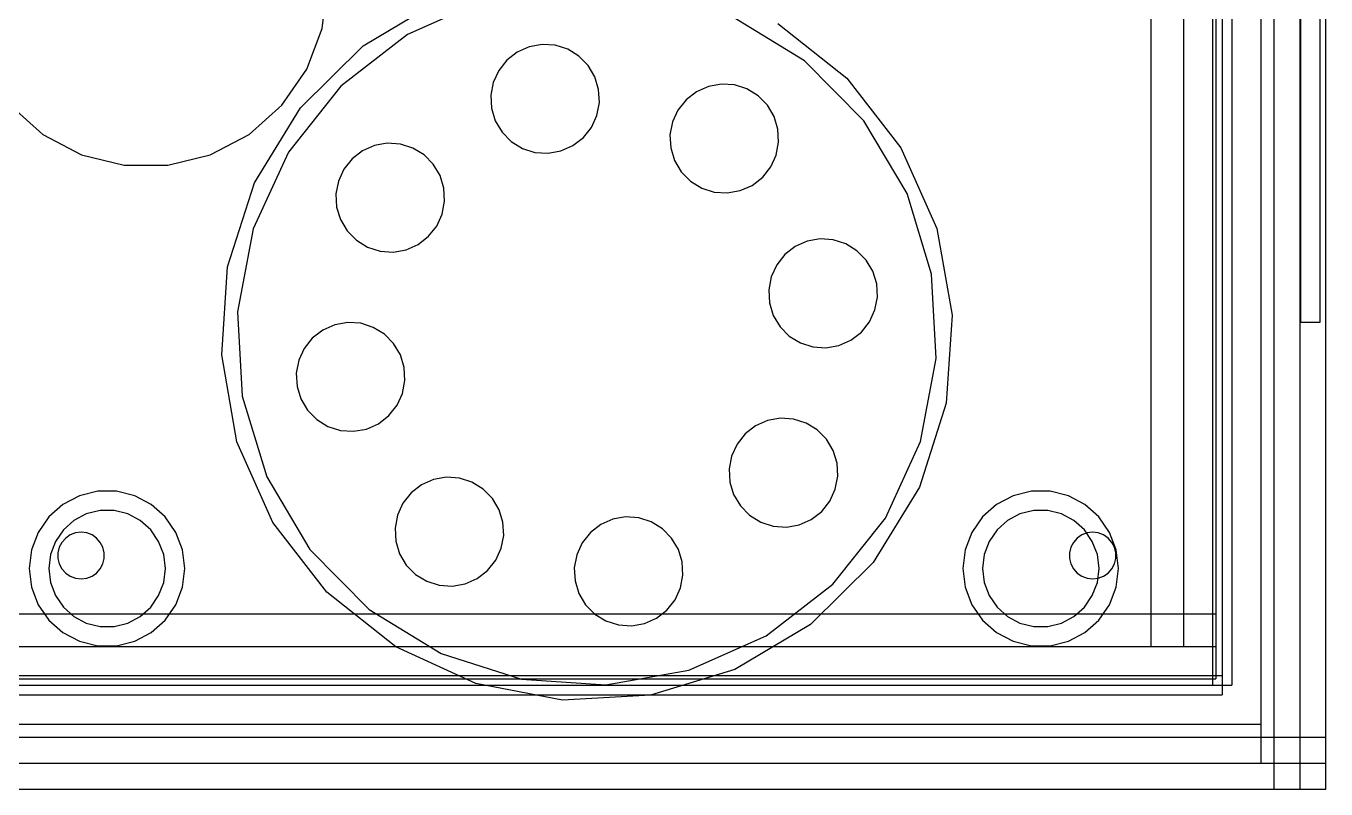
# Model space of a CAD drawing. Header units: millimetres. Extents: x -1355 to 669, y -1138 to 733.
# Drawn here: x 261.8 to 362, y -513.2 to -454.4 of the extents above; entities that cross this region are included whole.
import ezdxf

# ---------------------------------------------------------------- set-up
doc = ezdxf.new("R2010")
doc.units = ezdxf.units.MM
doc.layers.add('HIDDEN', color=8, linetype='Continuous')

msp = doc.modelspace()

# ---------------------------------------------------------------- linework, layer by layer
at = {"layer": 'HIDDEN'}
for points in [[(357, -511.2), (357, -271.2)], [(357, -511.2), (357, -271.2)], [(358, -511.2), (358, -271.2)], [(358, -511.2), (358, -271.2)], [(360, -511.2), (360, -271.2)], [(360, -511.2), (360, -271.2)], [(360, -511.2), (360, -271.2)], [(360, -511.2), (360, -271.2)], [(360, -511.2), (360, -271.2)], [(360, -511.2), (360, -271.2)], [(362, -511.2), (362, -271.2)], [(362, -511.2), (362, -271.2)], [(353.25, -277.2), (353.25, -505.2)], [(353.25, -277.2), (353.25, -505.2)], [(354, -277.2), (354, -505.2)], [(354, -277.2), (354, -505.2)], [(354.75, -277.2), (354.75, -505.2)], [(354.75, -277.2), (354.75, -505.2)], [(348.5, -280.2), (348.5, -502.2)], [(348.5, -280.2), (348.5, -502.2)], [(351, -280.2), (351, -502.2)], [(351, -280.2), (351, -502.2)], [(353.5, -280.2), (353.5, -502.2)], [(353.5, -280.2), (353.5, -502.2)], [(360.05, -477.2), (360.05, -425.2)], [(360.05, -477.2), (360.05, -425.2)], [(361.55, -477.2), (361.55, -425.2)], [(361.55, -477.2), (361.55, -425.2)], [(284.59, -454.55), (285, -451.2)], [(284.59, -454.55), (285, -451.2)], [(287.75, -455.89), (293.59, -452.41)], [(297.13, -452.37), (291.18, -455.01)], [(297.13, -452.37), (291.18, -455.01)], [(321.78, -457.05), (316.23, -453.65)], [(321.78, -457.05), (316.23, -453.65)], [(283.4, -457.7), (284.59, -454.55)], [(283.4, -457.7), (284.59, -454.55)], [(291.18, -455.01), (286.03, -458.99)], [(291.18, -455.01), (286.03, -458.99)], [(319.74, -454.16), (325.06, -458.38)], [(282.91, -460.67), (287.75, -455.89)], [(300.55, -455.96), (299.63, -456.37)], [(300.55, -455.96), (299.63, -456.37)], [(301.55, -455.79), (300.55, -455.96)], [(301.55, -455.79), (300.55, -455.96)], [(302.56, -455.85), (301.55, -455.79)], [(302.56, -455.85), (301.55, -455.79)], [(303.53, -456.16), (302.56, -455.85)], [(303.53, -456.16), (302.56, -455.85)], [(298.83, -456.99), (298.2, -457.79)], [(298.83, -456.99), (298.2, -457.79)], [(299.63, -456.37), (298.83, -456.99)], [(299.63, -456.37), (298.83, -456.99)], [(304.39, -456.69), (303.53, -456.16)], [(304.39, -456.69), (303.53, -456.16)], [(305.1, -457.41), (304.39, -456.69)], [(305.1, -457.41), (304.39, -456.69)], [(326.36, -461.68), (321.78, -457.05)], [(326.36, -461.68), (321.78, -457.05)], [(281.48, -460.48), (283.4, -457.7)], [(281.48, -460.48), (283.4, -457.7)], [(298.2, -457.79), (297.78, -458.71)], [(298.2, -457.79), (297.78, -458.71)], [(305.62, -458.28), (305.1, -457.41)], [(305.62, -458.28), (305.1, -457.41)], [(286.03, -458.99), (281.98, -464.09)], [(286.03, -458.99), (281.98, -464.09)], [(297.78, -458.71), (297.59, -459.7)], [(297.78, -458.71), (297.59, -459.7)], [(305.91, -459.25), (305.62, -458.28)], [(305.91, -459.25), (305.62, -458.28)], [(314.38, -459.02), (313.45, -459.43)], [(314.38, -459.02), (313.45, -459.43)], [(315.38, -458.85), (314.38, -459.02)], [(315.38, -458.85), (314.38, -459.02)], [(316.39, -458.91), (315.38, -458.85)], [(316.39, -458.91), (315.38, -458.85)], [(317.35, -459.22), (316.39, -458.91)], [(317.35, -459.22), (316.39, -458.91)], [(325.06, -458.38), (329.22, -463.76)], [(297.59, -459.7), (297.64, -460.71)], [(297.59, -459.7), (297.64, -460.71)], [(305.97, -460.26), (305.91, -459.25)], [(305.97, -460.26), (305.91, -459.25)], [(312.65, -460.05), (312.02, -460.84)], [(312.65, -460.05), (312.02, -460.84)], [(313.45, -459.43), (312.65, -460.05)], [(313.45, -459.43), (312.65, -460.05)], [(318.21, -459.75), (317.35, -459.22)], [(318.21, -459.75), (317.35, -459.22)], [(318.93, -460.47), (318.21, -459.75)], [(318.93, -460.47), (318.21, -459.75)], [(260.52, -460.48), (263.05, -462.72)], [(260.52, -460.48), (263.05, -462.72)], [(278.95, -462.72), (281.48, -460.48)], [(278.95, -462.72), (281.48, -460.48)], [(279.36, -466.46), (282.91, -460.67)], [(297.64, -460.71), (297.94, -461.68)], [(297.64, -460.71), (297.94, -461.68)], [(305.78, -461.26), (305.97, -460.26)], [(305.78, -461.26), (305.97, -460.26)], [(312.02, -460.84), (311.6, -461.76)], [(312.02, -460.84), (311.6, -461.76)], [(319.44, -461.34), (318.93, -460.47)], [(319.44, -461.34), (318.93, -460.47)], [(297.94, -461.68), (298.46, -462.55)], [(297.94, -461.68), (298.46, -462.55)], [(305.36, -462.18), (305.78, -461.26)], [(305.36, -462.18), (305.78, -461.26)], [(311.6, -461.76), (311.41, -462.76)], [(311.6, -461.76), (311.41, -462.76)], [(319.74, -462.31), (319.44, -461.34)], [(319.74, -462.31), (319.44, -461.34)], [(329.69, -467.27), (326.36, -461.68)], [(329.69, -467.27), (326.36, -461.68)], [(263.05, -462.72), (266.04, -464.29)], [(263.05, -462.72), (266.04, -464.29)], [(275.96, -464.29), (278.95, -462.72)], [(275.96, -464.29), (278.95, -462.72)], [(298.46, -462.55), (299.17, -463.27)], [(298.46, -462.55), (299.17, -463.27)], [(303.93, -463.59), (304.73, -462.97)], [(303.93, -463.59), (304.73, -462.97)], [(304.73, -462.97), (305.36, -462.18)], [(304.73, -462.97), (305.36, -462.18)], [(311.41, -462.76), (311.47, -463.77)], [(311.41, -462.76), (311.47, -463.77)], [(319.79, -463.32), (319.74, -462.31)], [(319.79, -463.32), (319.74, -462.31)], [(281.98, -464.09), (279.27, -470)], [(281.98, -464.09), (279.27, -470)], [(287.69, -463.99), (286.89, -464.61)], [(287.69, -463.99), (286.89, -464.61)], [(288.62, -463.58), (287.69, -463.99)], [(288.62, -463.58), (287.69, -463.99)], [(289.61, -463.4), (288.62, -463.58)], [(289.61, -463.4), (288.62, -463.58)], [(290.62, -463.47), (289.61, -463.4)], [(290.62, -463.47), (289.61, -463.4)], [(291.59, -463.78), (290.62, -463.47)], [(291.59, -463.78), (290.62, -463.47)], [(292.45, -464.3), (291.59, -463.78)], [(292.45, -464.3), (291.59, -463.78)], [(299.17, -463.27), (300.03, -463.8)], [(299.17, -463.27), (300.03, -463.8)], [(300.03, -463.8), (301, -464.11)], [(300.03, -463.8), (301, -464.11)], [(301, -464.11), (302.01, -464.17)], [(301, -464.11), (302.01, -464.17)], [(302.01, -464.17), (303, -464)], [(302.01, -464.17), (303, -464)], [(303, -464), (303.93, -463.59)], [(303, -464), (303.93, -463.59)], [(311.47, -463.77), (311.76, -464.74)], [(311.47, -463.77), (311.76, -464.74)], [(319.61, -464.31), (319.79, -463.32)], [(319.61, -464.31), (319.79, -463.32)], [(329.22, -463.76), (331.98, -469.98)], [(266.04, -464.29), (269.31, -465.1)], [(266.04, -464.29), (269.31, -465.1)], [(269.31, -465.1), (272.69, -465.1)], [(269.31, -465.1), (272.69, -465.1)], [(272.69, -465.1), (275.96, -464.29)], [(272.69, -465.1), (275.96, -464.29)], [(286.89, -464.61), (286.26, -465.4)], [(286.89, -464.61), (286.26, -465.4)], [(293.16, -465.02), (292.45, -464.3)], [(293.16, -465.02), (292.45, -464.3)], [(293.68, -465.89), (293.16, -465.02)], [(293.68, -465.89), (293.16, -465.02)], [(311.76, -464.74), (312.28, -465.61)], [(311.76, -464.74), (312.28, -465.61)], [(319.18, -465.23), (319.61, -464.31)], [(319.18, -465.23), (319.61, -464.31)], [(286.26, -465.4), (285.84, -466.32)], [(286.26, -465.4), (285.84, -466.32)], [(293.98, -466.86), (293.68, -465.89)], [(293.98, -466.86), (293.68, -465.89)], [(312.28, -465.61), (312.99, -466.33)], [(312.28, -465.61), (312.99, -466.33)], [(317.75, -466.65), (318.56, -466.03)], [(317.75, -466.65), (318.56, -466.03)], [(318.56, -466.03), (319.18, -465.23)], [(318.56, -466.03), (319.18, -465.23)], [(277.29, -472.94), (279.36, -466.46)], [(285.84, -466.32), (285.65, -467.31)], [(285.84, -466.32), (285.65, -467.31)], [(294.03, -467.87), (293.98, -466.86)], [(294.03, -467.87), (293.98, -466.86)], [(312.99, -466.33), (313.86, -466.86)], [(312.99, -466.33), (313.86, -466.86)], [(313.86, -466.86), (314.82, -467.17)], [(313.86, -466.86), (314.82, -467.17)], [(315.83, -467.23), (316.83, -467.06)], [(315.83, -467.23), (316.83, -467.06)], [(316.83, -467.06), (317.75, -466.65)], [(316.83, -467.06), (317.75, -466.65)], [(285.65, -467.31), (285.7, -468.33)], [(285.65, -467.31), (285.7, -468.33)], [(293.84, -468.87), (294.03, -467.87)], [(293.84, -468.87), (294.03, -467.87)], [(314.82, -467.17), (315.83, -467.23)], [(314.82, -467.17), (315.83, -467.23)], [(331.59, -473.5), (329.69, -467.27)], [(331.59, -473.5), (329.69, -467.27)], [(285.7, -468.33), (286, -469.29)], [(285.7, -468.33), (286, -469.29)], [(293.42, -469.79), (293.84, -468.87)], [(293.42, -469.79), (293.84, -468.87)], [(279.27, -470), (278.06, -476.4)], [(279.27, -470), (278.06, -476.4)], [(286, -469.29), (286.52, -470.16)], [(286, -469.29), (286.52, -470.16)], [(286.52, -470.16), (287.23, -470.88)], [(286.52, -470.16), (287.23, -470.88)], [(292.79, -470.58), (293.42, -469.79)], [(292.79, -470.58), (293.42, -469.79)], [(331.98, -469.98), (333.16, -476.67)], [(287.23, -470.88), (288.09, -471.41)], [(287.23, -470.88), (288.09, -471.41)], [(291.99, -471.2), (292.79, -470.58)], [(291.99, -471.2), (292.79, -470.58)], [(321.99, -470.96), (321.07, -471.37)], [(321.99, -470.96), (321.07, -471.37)], [(322.99, -470.78), (321.99, -470.96)], [(322.99, -470.78), (321.99, -470.96)], [(324, -470.85), (322.99, -470.78)], [(324, -470.85), (322.99, -470.78)], [(324.97, -471.16), (324, -470.85)], [(324.97, -471.16), (324, -470.85)], [(325.83, -471.69), (324.97, -471.16)], [(325.83, -471.69), (324.97, -471.16)], [(288.09, -471.41), (289.06, -471.72)], [(288.09, -471.41), (289.06, -471.72)], [(289.06, -471.72), (290.07, -471.79)], [(289.06, -471.72), (290.07, -471.79)], [(290.07, -471.79), (291.07, -471.61)], [(290.07, -471.79), (291.07, -471.61)], [(291.07, -471.61), (291.99, -471.2)], [(291.07, -471.61), (291.99, -471.2)], [(320.27, -471.99), (319.64, -472.78)], [(320.27, -471.99), (319.64, -472.78)], [(321.07, -471.37), (320.27, -471.99)], [(321.07, -471.37), (320.27, -471.99)], [(326.54, -472.41), (325.83, -471.69)], [(326.54, -472.41), (325.83, -471.69)], [(276.84, -479.73), (277.29, -472.94)], [(319.64, -472.78), (319.22, -473.7)], [(319.64, -472.78), (319.22, -473.7)], [(327.06, -473.28), (326.54, -472.41)], [(327.06, -473.28), (326.54, -472.41)], [(319.22, -473.7), (319.03, -474.7)], [(319.22, -473.7), (319.03, -474.7)], [(327.35, -474.25), (327.06, -473.28)], [(327.35, -474.25), (327.06, -473.28)], [(331.94, -480), (331.59, -473.5)], [(331.94, -480), (331.59, -473.5)], [(319.03, -474.7), (319.08, -475.71)], [(319.03, -474.7), (319.08, -475.71)], [(327.41, -475.26), (327.35, -474.25)], [(327.41, -475.26), (327.35, -474.25)], [(319.08, -475.71), (319.38, -476.68)], [(319.08, -475.71), (319.38, -476.68)], [(327.22, -476.25), (327.41, -475.26)], [(327.22, -476.25), (327.41, -475.26)], [(278.06, -476.4), (278.41, -482.9)], [(278.06, -476.4), (278.41, -482.9)], [(319.38, -476.68), (319.9, -477.55)], [(319.38, -476.68), (319.9, -477.55)], [(326.17, -477.97), (326.8, -477.17)], [(326.17, -477.97), (326.8, -477.17)], [(326.8, -477.17), (327.22, -476.25)], [(326.8, -477.17), (327.22, -476.25)], [(333.16, -476.67), (332.71, -483.45)], [(284.63, -477.81), (283.83, -478.43)], [(284.63, -477.81), (283.83, -478.43)], [(285.56, -477.4), (284.63, -477.81)], [(285.56, -477.4), (284.63, -477.81)], [(286.56, -477.23), (285.56, -477.4)], [(286.56, -477.23), (285.56, -477.4)], [(287.57, -477.29), (286.56, -477.23)], [(287.57, -477.29), (286.56, -477.23)], [(288.53, -477.6), (287.57, -477.29)], [(288.53, -477.6), (287.57, -477.29)], [(289.39, -478.13), (288.53, -477.6)], [(289.39, -478.13), (288.53, -477.6)], [(290.1, -478.85), (289.39, -478.13)], [(290.1, -478.85), (289.39, -478.13)], [(319.9, -477.55), (320.61, -478.27)], [(319.9, -477.55), (320.61, -478.27)], [(325.37, -478.59), (326.17, -477.97)], [(325.37, -478.59), (326.17, -477.97)], [(360.05, -477.2), (361.55, -477.2)], [(360.05, -477.2), (361.55, -477.2)], [(283.83, -478.43), (283.2, -479.22)], [(283.83, -478.43), (283.2, -479.22)], [(290.62, -479.72), (290.1, -478.85)], [(290.62, -479.72), (290.1, -478.85)], [(320.61, -478.27), (321.47, -478.8)], [(320.61, -478.27), (321.47, -478.8)], [(321.47, -478.8), (322.43, -479.1)], [(321.47, -478.8), (322.43, -479.1)], [(322.43, -479.1), (323.44, -479.17)], [(322.43, -479.1), (323.44, -479.17)], [(323.44, -479.17), (324.44, -478.99)], [(323.44, -479.17), (324.44, -478.99)], [(324.44, -478.99), (325.37, -478.59)], [(324.44, -478.99), (325.37, -478.59)], [(278.02, -486.42), (276.84, -479.73)], [(282.78, -480.14), (282.59, -481.14)], [(282.78, -480.14), (282.59, -481.14)], [(283.2, -479.22), (282.78, -480.14)], [(283.2, -479.22), (282.78, -480.14)], [(290.92, -480.69), (290.62, -479.72)], [(290.92, -480.69), (290.62, -479.72)], [(330.73, -486.39), (331.94, -480)], [(330.73, -486.39), (331.94, -480)], [(282.59, -481.14), (282.65, -482.15)], [(282.59, -481.14), (282.65, -482.15)], [(290.97, -481.7), (290.92, -480.69)], [(290.97, -481.7), (290.92, -480.69)], [(282.65, -482.15), (282.94, -483.12)], [(282.65, -482.15), (282.94, -483.12)], [(290.78, -482.69), (290.97, -481.7)], [(290.78, -482.69), (290.97, -481.7)], [(278.41, -482.9), (280.31, -489.13)], [(278.41, -482.9), (280.31, -489.13)], [(282.94, -483.12), (283.46, -483.99)], [(282.94, -483.12), (283.46, -483.99)], [(290.36, -483.61), (290.78, -482.69)], [(290.36, -483.61), (290.78, -482.69)], [(283.46, -483.99), (284.17, -484.71)], [(283.46, -483.99), (284.17, -484.71)], [(289.73, -484.41), (290.36, -483.61)], [(289.73, -484.41), (290.36, -483.61)], [(332.71, -483.45), (330.64, -489.93)], [(284.17, -484.71), (285.03, -485.24)], [(284.17, -484.71), (285.03, -485.24)], [(288.01, -485.44), (288.93, -485.03)], [(288.01, -485.44), (288.93, -485.03)], [(288.93, -485.03), (289.73, -484.41)], [(288.93, -485.03), (289.73, -484.41)], [(318.01, -485.19), (317.21, -485.81)], [(318.01, -485.19), (317.21, -485.81)], [(318.93, -484.78), (318.01, -485.19)], [(318.93, -484.78), (318.01, -485.19)], [(319.93, -484.61), (318.93, -484.78)], [(319.93, -484.61), (318.93, -484.78)], [(320.94, -484.68), (319.93, -484.61)], [(320.94, -484.68), (319.93, -484.61)], [(321.91, -484.98), (320.94, -484.68)], [(321.91, -484.98), (320.94, -484.68)], [(322.77, -485.51), (321.91, -484.98)], [(322.77, -485.51), (321.91, -484.98)], [(285.03, -485.24), (286, -485.55)], [(285.03, -485.24), (286, -485.55)], [(286, -485.55), (287.01, -485.61)], [(286, -485.55), (287.01, -485.61)], [(287.01, -485.61), (288.01, -485.44)], [(287.01, -485.61), (288.01, -485.44)], [(317.21, -485.81), (316.58, -486.61)], [(317.21, -485.81), (316.58, -486.61)], [(323.48, -486.23), (322.77, -485.51)], [(323.48, -486.23), (322.77, -485.51)], [(280.78, -492.64), (278.02, -486.42)], [(316.58, -486.61), (316.16, -487.53)], [(316.58, -486.61), (316.16, -487.53)], [(324, -487.1), (323.48, -486.23)], [(324, -487.1), (323.48, -486.23)], [(324.3, -488.07), (324, -487.1)], [(324.3, -488.07), (324, -487.1)], [(328.02, -492.31), (330.73, -486.39)], [(328.02, -492.31), (330.73, -486.39)], [(316.16, -487.53), (315.97, -488.52)], [(316.16, -487.53), (315.97, -488.52)], [(324.35, -489.08), (324.3, -488.07)], [(324.35, -489.08), (324.3, -488.07)], [(280.31, -489.13), (283.64, -494.72)], [(280.31, -489.13), (283.64, -494.72)], [(294.17, -489.16), (293.17, -489.34)], [(294.17, -489.16), (293.17, -489.34)], [(295.18, -489.23), (294.17, -489.16)], [(295.18, -489.23), (294.17, -489.16)], [(315.97, -488.52), (316.02, -489.53)], [(315.97, -488.52), (316.02, -489.53)], [(324.16, -490.08), (324.35, -489.08)], [(324.16, -490.08), (324.35, -489.08)], [(292.25, -489.75), (291.44, -490.37)], [(292.25, -489.75), (291.44, -490.37)], [(293.17, -489.34), (292.25, -489.75)], [(293.17, -489.34), (292.25, -489.75)], [(296.14, -489.54), (295.18, -489.23)], [(296.14, -489.54), (295.18, -489.23)], [(297.01, -490.07), (296.14, -489.54)], [(297.01, -490.07), (296.14, -489.54)], [(297.72, -490.79), (297.01, -490.07)], [(297.72, -490.79), (297.01, -490.07)], [(316.02, -489.53), (316.32, -490.5)], [(316.02, -489.53), (316.32, -490.5)], [(323.74, -491), (324.16, -490.08)], [(323.74, -491), (324.16, -490.08)], [(330.64, -489.93), (327.09, -495.73)], [(265.87, -490.59), (264.59, -491.26)], [(267.28, -490.24), (265.87, -490.59)], [(268.72, -490.24), (267.28, -490.24)], [(270.13, -490.59), (268.72, -490.24)], [(271.41, -491.26), (270.13, -490.59)], [(290.82, -491.16), (290.39, -492.08)], [(290.82, -491.16), (290.39, -492.08)], [(291.44, -490.37), (290.82, -491.16)], [(291.44, -490.37), (290.82, -491.16)], [(298.24, -491.66), (297.72, -490.79)], [(298.24, -491.66), (297.72, -490.79)], [(316.32, -490.5), (316.84, -491.37)], [(316.32, -490.5), (316.84, -491.37)], [(323.11, -491.79), (323.74, -491)], [(323.11, -491.79), (323.74, -491)], [(337.87, -490.59), (336.59, -491.26)], [(339.28, -490.24), (337.87, -490.59)], [(340.72, -490.24), (339.28, -490.24)], [(342.13, -490.59), (340.72, -490.24)], [(343.41, -491.26), (342.13, -490.59)], [(263.51, -492.22), (262.69, -493.41)], [(264.59, -491.26), (263.51, -492.22)], [(266.4, -491.99), (265.44, -492.49)], [(267.46, -491.73), (266.4, -491.99)], [(268.54, -491.73), (267.46, -491.73)], [(269.6, -491.99), (268.54, -491.73)], [(270.56, -492.49), (269.6, -491.99)], [(272.49, -492.22), (271.41, -491.26)], [(273.31, -493.41), (272.49, -492.22)], [(290.39, -492.08), (290.21, -493.08)], [(290.39, -492.08), (290.21, -493.08)], [(298.53, -492.63), (298.24, -491.66)], [(298.53, -492.63), (298.24, -491.66)], [(307.99, -492.22), (307, -492.4)], [(307.99, -492.22), (307, -492.4)], [(309, -492.29), (307.99, -492.22)], [(309, -492.29), (307.99, -492.22)], [(316.84, -491.37), (317.55, -492.09)], [(316.84, -491.37), (317.55, -492.09)], [(317.55, -492.09), (318.41, -492.62)], [(317.55, -492.09), (318.41, -492.62)], [(322.31, -492.41), (323.11, -491.79)], [(322.31, -492.41), (323.11, -491.79)], [(335.51, -492.22), (334.69, -493.41)], [(336.59, -491.26), (335.51, -492.22)], [(338.4, -491.99), (337.44, -492.49)], [(339.46, -491.73), (338.4, -491.99)], [(340.54, -491.73), (339.46, -491.73)], [(341.6, -491.99), (340.54, -491.73)], [(342.56, -492.49), (341.6, -491.99)], [(344.49, -492.22), (343.41, -491.26)], [(345.31, -493.41), (344.49, -492.22)], [(264.63, -493.21), (264.02, -494.11)], [(265.44, -492.49), (264.63, -493.21)], [(271.37, -493.21), (270.56, -492.49)], [(271.98, -494.11), (271.37, -493.21)], [(284.94, -498.01), (280.78, -492.64)], [(290.21, -493.08), (290.26, -494.09)], [(290.21, -493.08), (290.26, -494.09)], [(298.59, -493.64), (298.53, -492.63)], [(298.59, -493.64), (298.53, -492.63)], [(306.07, -492.81), (305.27, -493.43)], [(306.07, -492.81), (305.27, -493.43)], [(307, -492.4), (306.07, -492.81)], [(307, -492.4), (306.07, -492.81)], [(309.97, -492.6), (309, -492.29)], [(309.97, -492.6), (309, -492.29)], [(310.83, -493.13), (309.97, -492.6)], [(310.83, -493.13), (309.97, -492.6)], [(311.54, -493.85), (310.83, -493.13)], [(311.54, -493.85), (310.83, -493.13)], [(318.41, -492.62), (319.38, -492.93)], [(318.41, -492.62), (319.38, -492.93)], [(319.38, -492.93), (320.39, -493)], [(319.38, -492.93), (320.39, -493)], [(320.39, -493), (321.38, -492.82)], [(320.39, -493), (321.38, -492.82)], [(321.38, -492.82), (322.31, -492.41)], [(321.38, -492.82), (322.31, -492.41)], [(323.97, -497.41), (328.02, -492.31)], [(323.97, -497.41), (328.02, -492.31)], [(336.63, -493.21), (336.02, -494.11)], [(337.44, -492.49), (336.63, -493.21)], [(343.37, -493.21), (342.56, -492.49)], [(343.98, -494.11), (343.37, -493.21)], [(262.69, -493.41), (262.17, -494.76)], [(264.02, -494.11), (263.63, -495.12)], [(264.52, -494.18), (264.32, -494.56)], [(264.52, -494.18), (264.32, -494.56)], [(264.81, -493.85), (264.52, -494.18)], [(264.81, -493.85), (264.52, -494.18)], [(265.16, -493.6), (264.81, -493.85)], [(265.16, -493.6), (264.81, -493.85)], [(265.57, -493.45), (265.16, -493.6)], [(265.57, -493.45), (265.16, -493.6)], [(266, -493.4), (265.57, -493.45)], [(266, -493.4), (265.57, -493.45)], [(266.43, -493.45), (266, -493.4)], [(266.43, -493.45), (266, -493.4)], [(266.84, -493.6), (266.43, -493.45)], [(266.84, -493.6), (266.43, -493.45)], [(267.19, -493.85), (266.84, -493.6)], [(267.19, -493.85), (266.84, -493.6)], [(267.48, -494.18), (267.19, -493.85)], [(267.48, -494.18), (267.19, -493.85)], [(267.68, -494.56), (267.48, -494.18)], [(267.68, -494.56), (267.48, -494.18)], [(272.37, -495.12), (271.98, -494.11)], [(273.83, -494.76), (273.31, -493.41)], [(290.26, -494.09), (290.56, -495.06)], [(290.26, -494.09), (290.56, -495.06)], [(298.4, -494.63), (298.59, -493.64)], [(298.4, -494.63), (298.59, -493.64)], [(304.64, -494.22), (304.22, -495.14)], [(304.64, -494.22), (304.22, -495.14)], [(305.27, -493.43), (304.64, -494.22)], [(305.27, -493.43), (304.64, -494.22)], [(312.06, -494.72), (311.54, -493.85)], [(312.06, -494.72), (311.54, -493.85)], [(334.69, -493.41), (334.17, -494.76)], [(336.02, -494.11), (335.63, -495.12)], [(342.52, -494.18), (342.32, -494.56)], [(342.52, -494.18), (342.32, -494.56)], [(342.81, -493.85), (342.52, -494.18)], [(342.81, -493.85), (342.52, -494.18)], [(343.16, -493.6), (342.81, -493.85)], [(343.16, -493.6), (342.81, -493.85)], [(343.57, -493.45), (343.16, -493.6)], [(343.57, -493.45), (343.16, -493.6)], [(344, -493.4), (343.57, -493.45)], [(344, -493.4), (343.57, -493.45)], [(344.37, -495.12), (343.98, -494.11)], [(344.43, -493.45), (344, -493.4)], [(344.43, -493.45), (344, -493.4)], [(344.84, -493.6), (344.43, -493.45)], [(344.84, -493.6), (344.43, -493.45)], [(345.19, -493.85), (344.84, -493.6)], [(345.19, -493.85), (344.84, -493.6)], [(345.48, -494.18), (345.19, -493.85)], [(345.48, -494.18), (345.19, -493.85)], [(345.83, -494.76), (345.31, -493.41)], [(345.68, -494.56), (345.48, -494.18)], [(345.68, -494.56), (345.48, -494.18)], [(262.17, -494.76), (262, -496.2)], [(263.63, -495.12), (263.5, -496.2)], [(264.32, -494.56), (264.21, -494.98)], [(264.32, -494.56), (264.21, -494.98)], [(264.21, -494.98), (264.21, -495.42)], [(264.21, -494.98), (264.21, -495.42)], [(267.79, -494.98), (267.68, -494.56)], [(267.79, -494.98), (267.68, -494.56)], [(267.79, -495.42), (267.79, -494.98)], [(267.79, -495.42), (267.79, -494.98)], [(272.5, -496.2), (272.37, -495.12)], [(274, -496.2), (273.83, -494.76)], [(283.64, -494.72), (288.22, -499.35)], [(283.64, -494.72), (288.22, -499.35)], [(290.56, -495.06), (291.07, -495.93)], [(290.56, -495.06), (291.07, -495.93)], [(297.98, -495.55), (298.4, -494.63)], [(297.98, -495.55), (298.4, -494.63)], [(304.22, -495.14), (304.03, -496.14)], [(304.22, -495.14), (304.03, -496.14)], [(312.36, -495.68), (312.06, -494.72)], [(312.36, -495.68), (312.06, -494.72)], [(334.17, -494.76), (334, -496.2)], [(335.63, -495.12), (335.5, -496.2)], [(342.32, -494.56), (342.21, -494.98)], [(342.32, -494.56), (342.21, -494.98)], [(342.21, -494.98), (342.21, -495.42)], [(342.21, -494.98), (342.21, -495.42)], [(344.5, -496.2), (344.37, -495.12)], [(345.79, -494.98), (345.68, -494.56)], [(345.79, -494.98), (345.68, -494.56)], [(345.79, -495.42), (345.79, -494.98)], [(345.79, -495.42), (345.79, -494.98)], [(346, -496.2), (345.83, -494.76)], [(262, -496.2), (262.17, -497.63)], [(263.5, -496.2), (263.63, -497.28)], [(264.21, -495.42), (264.32, -495.84)], [(264.21, -495.42), (264.32, -495.84)], [(264.32, -495.84), (264.52, -496.22)], [(264.32, -495.84), (264.52, -496.22)], [(264.52, -496.22), (264.81, -496.55)], [(264.52, -496.22), (264.81, -496.55)], [(267.19, -496.55), (267.48, -496.22)], [(267.19, -496.55), (267.48, -496.22)], [(267.48, -496.22), (267.68, -495.84)], [(267.48, -496.22), (267.68, -495.84)], [(267.68, -495.84), (267.79, -495.42)], [(267.68, -495.84), (267.79, -495.42)], [(272.37, -497.28), (272.5, -496.2)], [(273.83, -497.63), (274, -496.2)], [(291.07, -495.93), (291.79, -496.65)], [(291.07, -495.93), (291.79, -496.65)], [(297.35, -496.35), (297.98, -495.55)], [(297.35, -496.35), (297.98, -495.55)], [(304.03, -496.14), (304.09, -497.15)], [(304.03, -496.14), (304.09, -497.15)], [(312.41, -496.7), (312.36, -495.68)], [(312.41, -496.7), (312.36, -495.68)], [(327.09, -495.73), (322.25, -500.51)], [(334, -496.2), (334.17, -497.63)], [(335.5, -496.2), (335.63, -497.28)], [(342.21, -495.42), (342.32, -495.84)], [(342.21, -495.42), (342.32, -495.84)], [(342.32, -495.84), (342.52, -496.22)], [(342.32, -495.84), (342.52, -496.22)], [(342.52, -496.22), (342.81, -496.55)], [(342.52, -496.22), (342.81, -496.55)], [(344.37, -497.28), (344.5, -496.2)], [(345.19, -496.55), (345.48, -496.22)], [(345.19, -496.55), (345.48, -496.22)], [(345.48, -496.22), (345.68, -495.84)], [(345.48, -496.22), (345.68, -495.84)], [(345.68, -495.84), (345.79, -495.42)], [(345.68, -495.84), (345.79, -495.42)], [(345.83, -497.63), (346, -496.2)], [(264.81, -496.55), (265.16, -496.79)], [(264.81, -496.55), (265.16, -496.79)], [(265.16, -496.79), (265.57, -496.95)], [(265.16, -496.79), (265.57, -496.95)], [(265.57, -496.95), (266, -497)], [(265.57, -496.95), (266, -497)], [(266, -497), (266.43, -496.95)], [(266, -497), (266.43, -496.95)], [(266.43, -496.95), (266.84, -496.79)], [(266.43, -496.95), (266.84, -496.79)], [(266.84, -496.79), (267.19, -496.55)], [(266.84, -496.79), (267.19, -496.55)], [(291.79, -496.65), (292.65, -497.18)], [(291.79, -496.65), (292.65, -497.18)], [(292.65, -497.18), (293.61, -497.48)], [(292.65, -497.18), (293.61, -497.48)], [(295.62, -497.38), (296.55, -496.97)], [(295.62, -497.38), (296.55, -496.97)], [(296.55, -496.97), (297.35, -496.35)], [(296.55, -496.97), (297.35, -496.35)], [(304.09, -497.15), (304.38, -498.12)], [(304.09, -497.15), (304.38, -498.12)], [(312.22, -497.69), (312.41, -496.7)], [(312.22, -497.69), (312.41, -496.7)], [(342.81, -496.55), (343.16, -496.79)], [(342.81, -496.55), (343.16, -496.79)], [(343.16, -496.79), (343.57, -496.95)], [(343.16, -496.79), (343.57, -496.95)], [(343.57, -496.95), (344, -497)], [(343.57, -496.95), (344, -497)], [(344, -497), (344.43, -496.95)], [(344, -497), (344.43, -496.95)], [(344.43, -496.95), (344.84, -496.79)], [(344.43, -496.95), (344.84, -496.79)], [(344.84, -496.79), (345.19, -496.55)], [(344.84, -496.79), (345.19, -496.55)], [(262.17, -497.63), (262.69, -498.99)], [(263.63, -497.28), (264.02, -498.29)], [(271.98, -498.29), (272.37, -497.28)], [(273.31, -498.99), (273.83, -497.63)], [(290.26, -502.24), (284.94, -498.01)], [(293.61, -497.48), (294.62, -497.55)], [(293.61, -497.48), (294.62, -497.55)], [(294.62, -497.55), (295.62, -497.38)], [(294.62, -497.55), (295.62, -497.38)], [(304.38, -498.12), (304.9, -498.99)], [(304.38, -498.12), (304.9, -498.99)], [(311.8, -498.61), (312.22, -497.69)], [(311.8, -498.61), (312.22, -497.69)], [(318.82, -501.39), (323.97, -497.41)], [(318.82, -501.39), (323.97, -497.41)], [(334.17, -497.63), (334.69, -498.99)], [(335.63, -497.28), (336.02, -498.29)], [(343.98, -498.29), (344.37, -497.28)], [(345.31, -498.99), (345.83, -497.63)], [(262.69, -498.99), (263.51, -500.18)], [(264.02, -498.29), (264.63, -499.18)], [(264.63, -499.18), (265.44, -499.9)], [(270.56, -499.9), (271.37, -499.18)], [(271.37, -499.18), (271.98, -498.29)], [(272.49, -500.18), (273.31, -498.99)], [(304.9, -498.99), (305.61, -499.71)], [(304.9, -498.99), (305.61, -499.71)], [(311.17, -499.4), (311.8, -498.61)], [(311.17, -499.4), (311.8, -498.61)], [(334.69, -498.99), (335.51, -500.18)], [(336.02, -498.29), (336.63, -499.18)], [(336.63, -499.18), (337.44, -499.9)], [(342.56, -499.9), (343.37, -499.18)], [(343.37, -499.18), (343.98, -498.29)], [(344.49, -500.18), (345.31, -498.99)], [(256.5, -499.7), (353.5, -499.7)], [(256.5, -499.7), (353.5, -499.7)], [(263.51, -500.18), (264.59, -501.14)], [(265.44, -499.9), (266.4, -500.41)], [(269.6, -500.41), (270.56, -499.9)], [(271.41, -501.14), (272.49, -500.18)], [(288.22, -499.35), (293.77, -502.75)], [(288.22, -499.35), (293.77, -502.75)], [(305.61, -499.71), (306.47, -500.23)], [(305.61, -499.71), (306.47, -500.23)], [(306.47, -500.23), (307.44, -500.54)], [(306.47, -500.23), (307.44, -500.54)], [(309.45, -500.43), (310.37, -500.02)], [(309.45, -500.43), (310.37, -500.02)], [(310.37, -500.02), (311.17, -499.4)], [(310.37, -500.02), (311.17, -499.4)], [(335.51, -500.18), (336.59, -501.14)], [(337.44, -499.9), (338.4, -500.41)], [(341.6, -500.41), (342.56, -499.9)], [(343.41, -501.14), (344.49, -500.18)], [(353.5, -499.7), (353.5, -504.7)], [(353.5, -499.7), (353.5, -504.7)], [(264.59, -501.14), (265.87, -501.81)], [(266.4, -500.41), (267.46, -500.67)], [(267.46, -500.67), (268.54, -500.67)], [(268.54, -500.67), (269.6, -500.41)], [(270.13, -501.81), (271.41, -501.14)], [(307.44, -500.54), (308.45, -500.61)], [(307.44, -500.54), (308.45, -500.61)], [(308.45, -500.61), (309.45, -500.43)], [(308.45, -500.61), (309.45, -500.43)], [(322.25, -500.51), (316.41, -503.99)], [(336.59, -501.14), (337.87, -501.81)], [(338.4, -500.41), (339.46, -500.67)], [(339.46, -500.67), (340.54, -500.67)], [(340.54, -500.67), (341.6, -500.41)], [(342.13, -501.81), (343.41, -501.14)], [(259, -502.2), (351, -502.2)], [(259, -502.2), (351, -502.2)], [(265.87, -501.81), (267.28, -502.15)], [(267.28, -502.15), (268.72, -502.15)], [(268.72, -502.15), (270.13, -501.81)], [(296.44, -505.07), (290.26, -502.24)], [(312.87, -504.03), (318.82, -501.39)], [(312.87, -504.03), (318.82, -501.39)], [(337.87, -501.81), (339.28, -502.15)], [(339.28, -502.15), (340.72, -502.15)], [(340.72, -502.15), (342.13, -501.81)], [(348.5, -502.2), (353.5, -502.2)], [(348.5, -502.2), (353.5, -502.2)], [(293.77, -502.75), (299.97, -504.73)], [(293.77, -502.75), (299.97, -504.73)], [(306.46, -505.16), (312.87, -504.03)], [(306.46, -505.16), (312.87, -504.03)], [(316.41, -503.99), (309.91, -505.97)], [(256, -504.45), (354, -504.45)], [(256, -504.45), (354, -504.45)], [(256, -505.2), (354, -505.2)], [(256, -505.2), (354, -505.2)], [(256.5, -504.7), (353.5, -504.7)], [(256.5, -504.7), (353.5, -504.7)], [(303.12, -506.34), (296.44, -505.07)], [(299.97, -504.73), (306.46, -505.16)], [(299.97, -504.73), (306.46, -505.16)], [(353.25, -505.2), (354.75, -505.2)], [(353.25, -505.2), (354.75, -505.2)], [(354, -504.45), (354, -505.95)], [(354, -504.45), (354, -505.95)], [(256, -505.95), (354, -505.95)], [(256, -505.95), (354, -505.95)], [(309.91, -505.97), (303.12, -506.34)], [(253, -508.2), (357, -508.2)], [(253, -508.2), (357, -508.2)], [(357, -511.2), (357, -508.2)], [(357, -511.2), (357, -508.2)], [(250, -509.2), (360, -509.2)], [(250, -509.2), (360, -509.2)], [(358, -513.2), (358, -509.2)], [(358, -513.2), (358, -509.2)], [(358, -509.2), (362, -509.2)], [(358, -509.2), (362, -509.2)], [(360, -513.2), (360, -509.2)], [(360, -513.2), (360, -509.2)], [(362, -513.2), (362, -509.2)], [(362, -513.2), (362, -509.2)], [(250, -511.2), (360, -511.2)], [(250, -511.2), (360, -511.2)], [(250, -511.2), (360, -511.2)], [(250, -511.2), (360, -511.2)], [(253, -511.2), (357, -511.2)], [(253, -511.2), (357, -511.2)], [(357, -511.2), (360, -511.2)], [(357, -511.2), (360, -511.2)], [(358, -511.2), (362, -511.2)], [(358, -511.2), (362, -511.2)], [(250, -513.2), (360, -513.2)], [(250, -513.2), (360, -513.2)], [(358, -513.2), (362, -513.2)], [(358, -513.2), (362, -513.2)]]:
    msp.add_lwpolyline(points, dxfattribs=at)

doc.saveas('drawing.dxf')
